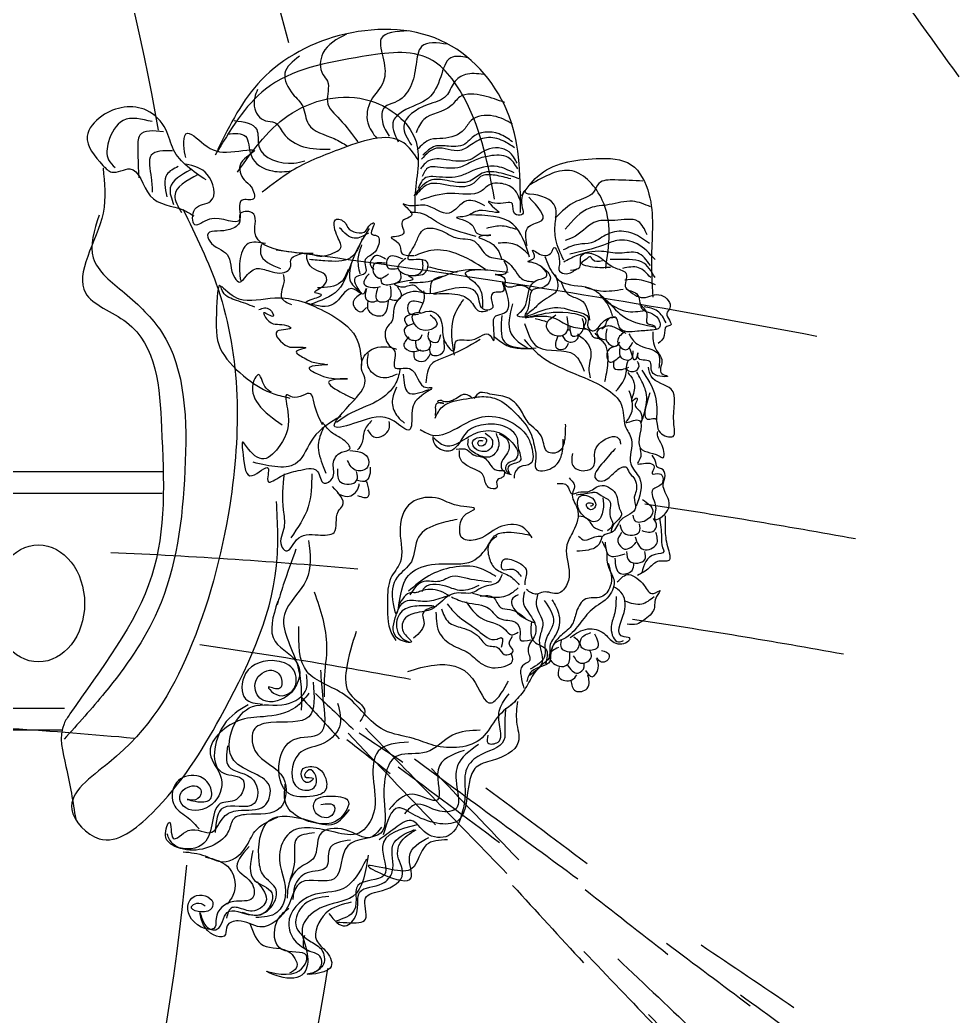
# Model space of a CAD drawing. Extents: x 3172 to 33391, y 13916 to 34175.
# Drawn here: x 28043.2 to 28498.6, y 25457.2 to 25943.3 of the extents above; entities that cross this region are included whole.
import ezdxf

# ---------------------------------------------------------------- set-up
doc = ezdxf.new("R2010")
doc.units = 0
doc.layers.get('0').update_dxf_attribs({"linetype": 'CONTINUOUS'})

# ---------------------------------------------------------------- blocks, each defined once
blk = doc.blocks.new('A$C32E301E7')
at = {"color": 4}
blk.add_open_spline([(850, 2390.08), (792.64, 2434.67), (717.1, 2490.37), (638.37, 2543.72), (620.66, 2555.37)], degree=3, knots=[3316.933159, 3316.933159, 3316.933159, 3316.933159, 3535.309121, 3597.934756, 3597.934756, 3597.934756, 3597.934756], dxfattribs=at)
for points in [[(614.67, 2326.11), (579.45, 2347.23), (543.52, 2367.33), (506.79, 2386.32)], [(492.57, 2257.72), (457.35, 2278.85), (421.42, 2298.95), (384.69, 2317.94)], [(840.35, 2247.06), (811.01, 2269.42), (781.29, 2291.2), (751.07, 2312.22)], [(623.55, 2241.96), (594.21, 2264.32), (564.49, 2286.1), (534.26, 2307.12)], [(819.65, 2172.45), (790.32, 2194.81), (760.59, 2216.59), (730.37, 2237.62)], [(1671.03, 1504.17), (1635.84, 1545.28), (1600.65, 1586.4), (1564.99, 1627.04)]]:
    blk.add_open_spline(points, degree=3, dxfattribs=at)
blk = doc.blocks.new('A$C1E5E7F32')
at = {"rotation": 38.48379099373999}
blk.add_blockref('A$C32E301E7', (-1546.99, -1286.46), dxfattribs=at)
blk = doc.blocks.new('A$C3B33296D')
at = {"rotation": 3.513440426543889}
blk.add_blockref('A$C32E301E7', (153.72, -175.14), dxfattribs=at)
blk = doc.blocks.new('A$C726F438A')
at = {"yscale": 1.2}
blk.add_blockref('A$C3B33296D', (0, 0), dxfattribs=at)
blk = doc.blocks.new('A$C5C8C3E81')
at = {"color": 4}
for points in [[(1710.44, 311.39), (1694.31, 334.76), (1678.19, 358.15), (1662.08, 381.54)], [(1757.5, 275.83), (1742.54, 300.46), (1727.55, 325.06), (1712.53, 349.64)], [(1748.37, 252.21), (1732.36, 274.74), (1716.35, 297.26), (1700.34, 319.79)], [(1786.39, 187.86), (1769.39, 210.31), (1752.38, 232.75), (1735.38, 255.2)], [(1888.14, 49.12), (1857.72, 92.99), (1827.32, 136.87), (1796.94, 180.79)], [(1876.7, 102.47), (1857.27, 129.77), (1837.85, 157.07), (1818.42, 184.38)], [(1873.47, 39.51), (1854.04, 66.82), (1834.62, 94.12), (1815.2, 121.43)], [(1901.39, 7.25), (1894.43, 18.8), (1887.47, 30.34), (1880.5, 41.89)], [(1889.62, 0), (1880.65, 11.83), (1871.68, 23.65), (1862.72, 35.48)]]:
    blk.add_open_spline(points, degree=3, dxfattribs=at)
blk = doc.blocks.new('A$C5F8D38F5')
blk.add_blockref('A$C5C8C3E81', (0, 0))
blk = doc.blocks.new('A$C7D4C0E95')
at = {"xscale": 0.7, "zscale": 0.7, "rotation": 347.9128368041152}
blk.add_blockref('A$C5F8D38F5', (-455.99, 276.98), dxfattribs=at)
blk = doc.blocks.new('A$C351D478B')
at = {"rotation": 86.79571953716956}
blk.add_blockref('A$C7D4C0E95', (2622.77, -134.5), dxfattribs=at)

msp = doc.modelspace()

# ---------------------------------------------------------------- linework, layer by layer
at = {"color": 7}
for p, q in [((28113.13257, 25722.78332), (27827.65357, 25722.78332)), ((28112.54887, 25712.28332), (27824.74953, 25712.28332)), ((28064.96395, 25607.28332), (27804.42097, 25607.28332)), ((28063.76319, 25596.78332), (27818.94131, 25596.78332))]:
    msp.add_line(p, q, dxfattribs=at)
at = {"color": 7, "extrusion": (0, 0, -1)}
for centre, major_axis, ratio, start_param, end_param in [((27624.24292, 25659.78332), (0, 816.66667), 0.714285714, 0.527635482, 1.230726579), ((27596.24292, 25659.78332), (0, 846.432), 0.631403545, 0.597044395, 1.295946199), ((27596.24292, 25659.78332), (0, 846.432), 0.631403545, 1.723705424, 2.544548258), ((27624.24292, 25659.78332), (0, 816.66667), 0.714285714, 1.792174673, 2.600493128)]:
    msp.add_ellipse(centre, major_axis=major_axis, ratio=ratio, start_param=start_param, end_param=end_param, dxfattribs=at)
at = {"color": 7}
msp.add_ellipse((28052.23115, 25658.55176), major_axis=(0, 28.52456), ratio=0.788234916, dxfattribs=at)
for points in [[(28287.41815, 25849.30876), (28281.94103, 25896.37613), (28251.26918, 25931.95031), (28201.97513, 25936.32867), (28160.89675, 25913.88957), (28139.536, 25879.95728)], [(28202.52284, 25936.32867), (28191.02089, 25927.02465), (28191.02089, 25916.62604), (28193.21174, 25913.34227), (28193.21174, 25903.49097), (28199.23657, 25894.73425), (28207.99995, 25883.78835)], [(28232.64698, 25937.97055), (28219.5019, 25934.13949), (28220.59732, 25923.74088), (28220.59732, 25913.34227), (28214.5725, 25904.03826), (28212.92936, 25893.09236), (28217.31105, 25885.43023)], [(28251.81689, 25931.40301), (28239.21952, 25930.30842), (28236.48096, 25921.5517), (28233.74241, 25910.6058), (28226.07444, 25902.94367), (28221.14504, 25900.75449), (28220.04961, 25893.63966), (28223.33589, 25886.52482)], [(28274.82078, 25855.8763), (28260.58027, 25904.03826), (28243.0535, 25924.28818), (28210.1908, 25925.38277), (28163.0876, 25909.51121), (28138.44057, 25877.2208)], [(28179.58501, 25925.53631), (28172.48918, 25917.26415), (28176.43131, 25907.02242), (28181.16186, 25901.11373), (28183.92135, 25892.44765), (28196.53615, 25885.35722), (28202.84355, 25881.81201)], [(28261.6757, 25924.83547), (28253.46002, 25924.83547), (28248.53062, 25915.53145), (28242.50579, 25905.13285), (28229.90842, 25898.56531), (28225.52673, 25894.18695), (28227.71758, 25883.78835)], [(28269.34366, 25916.62604), (28260.58027, 25916.62604), (28255.10316, 25912.79498), (28251.26918, 25906.22744), (28241.95808, 25901.84908), (28230.45614, 25891.45048), (28234.29011, 25882.14646)], [(28149.39481, 25869.01138), (28176.23268, 25898.01802), (28216.76334, 25902.94367), (28236.48096, 25883.78835), (28235.93325, 25856.97089), (28235.93325, 25849.30876)], [(28159.08595, 25909.38589), (28157.50911, 25901.11373), (28163.02808, 25894.0233), (28167.36442, 25893.23547), (28171.70076, 25888.11461), (28181.55607, 25881.41809), (28194.56509, 25880.23636)], [(28279.75018, 25902.94367), (28269.34366, 25906.22744), (28257.84172, 25905.68015), (28253.46002, 25901.30179), (28240.31495, 25894.73425), (28236.48096, 25888.16671)], [(28134.05888, 25865.18031), (28118.17525, 25879.95728), (28114.34126, 25889.80859), (28105.03016, 25899.11261), (28083.1217, 25896.37613), (28076.00145, 25886.52482), (28083.66941, 25872.29515), (28088.0511, 25869.01138), (28096.81449, 25870.65326), (28106.6733, 25857.51818), (28123.10465, 25850.40335), (28128.03405, 25847.66687)], [(28283.58417, 25892.54507), (28274.27307, 25896.37613), (28263.31884, 25894.18695), (28260.03257, 25889.80859), (28249.62604, 25885.43023), (28243.60121, 25884.88294), (28237.02868, 25879.95728)], [(28107.76872, 25893.63966), (28093.52822, 25894.18695), (28086.40797, 25883.78835), (28086.40797, 25875.03162), (28089.69424, 25871.20056)], [(28147.75167, 25894.18695), (28158.70591, 25889.80859), (28159.80133, 25881.59916), (28176.78039, 25873.38974), (28182.25751, 25874.48433)], [(28113.24584, 25888.714), (28101.74389, 25887.07212), (28100.64847, 25879.95728), (28101.19618, 25866.2749)], [(28124.20007, 25876.12621), (28123.10465, 25882.14646), (28124.20007, 25887.61941), (28132.96346, 25882.69375), (28146.10854, 25878.86269), (28157.61048, 25879.40998), (28151.03794, 25873.38974), (28152.68108, 25865.18031), (28155.96735, 25861.89654), (28157.06277, 25855.8763), (28151.58566, 25855.329), (28150.49023, 25846.02499), (28135.70202, 25846.02499), (28128.58177, 25843.28851), (28128.58177, 25850.95064), (28136.24973, 25854.78171), (28134.60659, 25867.91679), (28124.20007, 25872.84244)], [(28144.46541, 25887.61941), (28153.22879, 25886.52482), (28155.96735, 25877.2208), (28166.37387, 25869.55867), (28175.68497, 25869.55867)], [(28237.57638, 25875.03162), (28230.45614, 25883.24105), (28198.68886, 25879.95728), (28175.68497, 25869.55867), (28161.44447, 25859.16007)], [(28283.58417, 25883.78835), (28277.01163, 25887.61941), (28263.86654, 25885.97753), (28261.12799, 25883.24105), (28252.3646, 25881.59916), (28245.79206, 25881.59916), (28239.76723, 25877.2208)], [(28284.54625, 25880.89511), (28278.94646, 25884.25242), (28270.88276, 25885.81917), (28263.49104, 25882.46185), (28257.89125, 25879.55218), (28246.46768, 25880.67128), (28239.07596, 25875.29958)], [(28117.62753, 25879.40998), (28107.22101, 25877.2208), (28107.22101, 25866.2749), (28107.76872, 25859.16007)], [(28285.77501, 25873.38974), (28281.94103, 25878.86269), (28270.9868, 25879.95728), (28262.77112, 25875.03162), (28251.26918, 25875.03162), (28242.50579, 25874.48433), (28238.67181, 25870.65326)], [(28286.11419, 25870.59933), (28281.41037, 25876.19486), (28272.22671, 25876.86632), (28265.28297, 25874.85193), (28258.11524, 25871.49461), (28246.91566, 25871.49461), (28242.65982, 25871.2708), (28239.52394, 25866.79437)], [(28284.32226, 25868.58494), (28276.25856, 25871.71844), (28262.59507, 25869.03258), (28256.99528, 25866.79437), (28244.67574, 25866.79437), (28241.31587, 25866.34673), (28237.50802, 25860.97502)], [(28287.98573, 25857.37485), (28295.76004, 25866.93595), (28324.46517, 25875.60069), (28341.50884, 25872.61285), (28350.18019, 25858.2712), (28351.37623, 25828.39277), (28351.97426, 25808.07543)], [(28083.71071, 25870.89148), (28083.71071, 25849.02041), (28075.14596, 25810.03286), (28095.13039, 25795.76912), (28112.25991, 25744.41965), (28107.50171, 25672.15003), (28067.53283, 25604.635), (28064.67792, 25599.88042), (28065.62955, 25578.96027), (28070.38775, 25553.28553)], [(28120.36609, 25871.74785), (28114.88898, 25867.91679), (28114.88898, 25856.97089)], [(28126.39092, 25870.10597), (28116.53211, 25861.34925), (28118.17525, 25853.13982)], [(28130.2249, 25867.91679), (28118.72295, 25857.51818), (28122.00922, 25849.30876)], [(28286.87043, 25865.72761), (28278.10705, 25868.46408), (28268.79595, 25868.46408), (28262.77112, 25864.63302), (28252.91231, 25864.63302), (28244.14893, 25865.18031), (28235.38554, 25857.51818)], [(28282.75432, 25865.67526), (28275.1386, 25867.46583), (28267.97087, 25866.79437), (28264.611, 25863.66087), (28254.75537, 25862.09412), (28242.43583, 25862.98941), (28236.38806, 25857.84152)], [(28329.04423, 25821.94401), (28327.4011, 25855.329), (28312.61289, 25869.55867), (28292.34755, 25862.99113)], [(28287.96586, 25853.13982), (28284.13188, 25860.80195), (28277.55934, 25863.53843), (28272.62993, 25862.99113), (28268.24824, 25859.70736), (28253.46002, 25858.61277), (28238.67181, 25855.329)], [(28347.11872, 25864.63302), (28333.42593, 25865.18031), (28325.75796, 25863.53843), (28323.01941, 25859.16007), (28314.80373, 25854.78171), (28304.39721, 25846.57228)], [(28308.61755, 25826.00249), (28304.73039, 25836.16116), (28304.43138, 25843.92955), (28304.43138, 25851.99673), (28291.87288, 25858.2712), (28290.07881, 25858.86877), (28289.7798, 25859.76512), (28287.98573, 25855.58214), (28287.98573, 25848.11253), (28284.6966, 25848.7101), (28283.50055, 25853.49065), (28274.82921, 25853.78944), (28271.83909, 25854.68579), (28274.82921, 25851.39916), (28276.92229, 25849.60645), (28267.35391, 25850.20402), (28260.77565, 25847.51496), (28256.29048, 25846.91739), (28263.76577, 25843.33198), (28266.75589, 25838.85022), (28273.03514, 25838.25265), (28267.0549, 25837.35629), (28270.94206, 25835.56359), (28278.41735, 25826.30127)], [(28270.04502, 25852.5943), (28261.07466, 25854.98457), (28252.70234, 25849.00889), (28240.74186, 25852.89308), (28232.07052, 25852.89308), (28230.27645, 25853.49065), (28234.46261, 25848.41132), (28229.67842, 25844.8259), (28230.27645, 25838.85022), (28224.29621, 25837.05751), (28227.88435, 25834.36845), (28229.37941, 25829.5879), (28235.35965, 25828.39277)], [(28290.67684, 25833.17331), (28291.57387, 25842.43563), (28297.85312, 25845.42347), (28291.57387, 25856.77728)], [(28350.9527, 25852.04523), (28342.18932, 25854.78171), (28330.68737, 25853.13982), (28321.37627, 25851.49794), (28309.32661, 25841.09933)], [(28081.80743, 25848.0695), (28078.95252, 25827.14935), (28094.17875, 25810.03286), (28112.25991, 25791.01454), (28123.67959, 25723.4995), (28110.35663, 25655.03355), (28084.66235, 25615.09508), (28064.67792, 25592.27309)], [(28122.72795, 25850.92225), (28139.85747, 25811.93469), (28145.56731, 25706.38301), (28125.58287, 25635.06431), (28086.56563, 25580.8621), (28068.48447, 25558.04012), (28081.80743, 25543.77638), (28107.50171, 25556.13828), (28140.80911, 25602.73317), (28168.40666, 25676.90462), (28168.40666, 25708.28484)], [(28186.3066, 25829.23339), (28172.04431, 25830.45494), (28157.78202, 25839.82017), (28156.55954, 25849.1854), (28150.44713, 25848.37104), (28150.44713, 25845.11357), (28145.55721, 25841.04172), (28139.44479, 25840.22736), (28134.96236, 25839.0058), (28135.77735, 25835.34115), (28144.33473, 25828.82621), (28148.00217, 25817.42506), (28150.44713, 25815.38914), (28152.89209, 25817.42506), (28158.59701, 25821.90408), (28165.11691, 25820.68253), (28174.08178, 25821.08971), (28175.30426, 25823.12563), (28175.30426, 25825.97592), (28180.60168, 25829.23339)], [(28265.85885, 25837.65508), (28246.42308, 25844.8259), (28238.64878, 25849.00889), (28233.56558, 25849.30767)], [(28291.87288, 25827.49641), (28283.79956, 25843.63077), (28262.56972, 25848.11253)], [(28212.03673, 25812.25841), (28210.84068, 25809.56935), (28206.05649, 25811.95963), (28197.68416, 25805.68515), (28185.12566, 25804.49002), (28182.73357, 25805.38637), (28186.32171, 25807.17908), (28190.20886, 25809.27057), (28187.21875, 25810.16692), (28192.00294, 25814.3499), (28192.60096, 25818.2341), (28184.82665, 25823.31343), (28183.6306, 25829.28912), (28188.41479, 25828.09398), (28192.60096, 25828.39277), (28199.77724, 25832.27696), (28197.68416, 25838.55143), (28197.68416, 25846.02104), (28202.16934, 25843.92955), (28203.06637, 25842.13684), (28212.03673, 25840.34414), (28214.12981, 25843.33198), (28215.92388, 25844.22834), (28214.72783, 25838.85022), (28217.41894, 25837.95386), (28217.71795, 25832.27696), (28214.72783, 25828.69155), (28211.73772, 25826.30127), (28211.73772, 25819.72802), (28207.25254, 25817.93531), (28209.64463, 25809.56935)], [(28349.30957, 25838.36286), (28344.92787, 25844.9304), (28333.42593, 25845.47769), (28324.66254, 25844.9304), (28314.25602, 25837.81556), (28309.32661, 25835.62638)], [(28213.53179, 25841.53928), (28205.75748, 25826.89884), (28198.28218, 25811.36206), (28184.82665, 25804.49002)], [(28213.23278, 25839.149), (28206.3555, 25836.75873), (28199.17922, 25841.83806)], [(28225.79127, 25814.3499), (28230.87447, 25815.84382), (28235.06064, 25817.03896), (28232.96756, 25818.2341), (28238.64878, 25818.83167), (28241.6389, 25820.92315), (28242.23692, 25824.50857), (28236.5557, 25826.30127), (28232.66854, 25826.60006), (28233.86459, 25830.18547), (28235.35965, 25832.57574), (28237.75174, 25837.65508), (28239.84483, 25840.64292), (28250.31024, 25839.74657), (28255.69245, 25837.05751), (28264.96182, 25835.2648), (28271.54008, 25828.09398), (28279.01537, 25826.30127), (28285.89264, 25819.42923), (28287.98573, 25817.03896), (28294.26498, 25815.54504)], [(28285.59363, 25840.94171), (28277.52032, 25842.73441), (28270.94206, 25841.53928)], [(28350.47661, 25834.12894), (28342.34456, 25839.00446), (28333.30895, 25839.90733), (28328.97186, 25838.28216), (28321.92409, 25834.49009), (28315.77987, 25833.76779), (28308.37068, 25831.05917)], [(28163.07945, 25834.1196), (28154.52207, 25834.1196), (28150.44713, 25825.56874), (28150.85463, 25816.2035)], [(28161.04197, 25833.71242), (28160.63448, 25829.23339), (28170.41433, 25821.90408)], [(28210.24265, 25836.45994), (28204.56143, 25827.19763), (28192.00294, 25825.7037), (28184.52764, 25826.30127)], [(28209.94364, 25833.4721), (28208.14957, 25826.89884), (28209.04661, 25819.42923)], [(28291.57387, 25828.69155), (28284.6966, 25833.77088), (28276.62328, 25834.36845)], [(28311.90668, 25821.22194), (28316.39185, 25822.71586), (28316.98987, 25827.7952), (28317.5879, 25828.69155), (28323.86714, 25828.69155), (28334.03355, 25822.11829), (28339.11675, 25819.42923), (28338.81774, 25812.55719), (28344.19995, 25809.56935), (28346.59205, 25802.69731), (28353.76833, 25798.51433), (28355.26339, 25793.13621), (28351.67525, 25791.94107), (28344.49896, 25791.3435), (28335.82762, 25793.13621), (28333.73454, 25798.21554), (28329.54837, 25796.42284), (28328.65134, 25794.03256), (28325.96023, 25792.53864), (28324.76418, 25790.44715), (28325.66122, 25788.05688), (28323.86714, 25788.05688), (28320.57802, 25791.94107), (28318.48493, 25793.13621), (28319.38197, 25795.52648), (28310.71063, 25800.30703), (28294.26498, 25798.81311), (28289.48079, 25798.21554), (28285.89264, 25799.1119), (28287.98573, 25801.20339), (28290.37782, 25805.68515), (28295.16201, 25816.1426), (28299.9462, 25817.93531), (28293.66695, 25824.80735), (28290.97585, 25825.40492), (28293.06893, 25826.30127), (28294.26498, 25827.49641), (28293.36794, 25830.78304), (28297.55411, 25828.69155), (28302.93632, 25830.48425), (28303.53434, 25831.97818), (28306.52446, 25825.40492), (28306.52446, 25820.62437), (28309.81359, 25819.42923), (28314.89679, 25821.81951)], [(28353.14354, 25826.32237), (28344.38016, 25833.9845), (28334.52135, 25835.62638), (28327.94881, 25833.4372), (28311.51746, 25829.05884)], [(28221.60511, 25826.60006), (28216.52191, 25828.09398), (28214.12981, 25823.911), (28215.92388, 25821.52072)], [(28229.97744, 25826.60006), (28222.80115, 25827.19763), (28222.50214, 25822.71586), (28227.88435, 25822.11829)], [(28270.34403, 25821.52072), (28255.99146, 25829.28912), (28243.73198, 25830.78304), (28235.65866, 25828.09398)], [(28350.83803, 25823.47503), (28344.51311, 25829.61457), (28336.01964, 25829.434), (28326.98403, 25830.33687), (28314.69561, 25828.16998), (28308.55139, 25825.10021)], [(28204.86044, 25824.50857), (28204.56143, 25815.54504), (28209.94364, 25810.16692)], [(28221.60511, 25824.50857), (28215.92388, 25823.911), (28215.62487, 25820.32559), (28218.31598, 25817.33774), (28223.10016, 25819.42923)], [(28231.4725, 25826.89884), (28227.58534, 25822.41708), (28234.76163, 25818.53288), (28239.2468, 25820.62437), (28239.54581, 25826.60006)], [(28279.31439, 25825.7037), (28280.80944, 25822.41708), (28279.91241, 25819.42923), (28275.12822, 25819.13045), (28279.31439, 25817.63653), (28279.6134, 25813.75233)], [(28299.34818, 25827.7952), (28303.83335, 25818.83167), (28306.82348, 25815.84382), (28320.87703, 25812.55719), (28338.21971, 25798.21554), (28353.46932, 25793.43499)], [(28327.45529, 25825.7037), (28322.6711, 25826.30127), (28321.47505, 25827.7952), (28319.68098, 25826.60006), (28317.28889, 25824.80735), (28323.86714, 25822.71586), (28331.34244, 25822.71586)], [(28353.14354, 25817.56565), (28346.57101, 25825.22778), (28340.54618, 25826.32237), (28331.23508, 25826.32237)], [(28171.63681, 25819.05379), (28172.04431, 25816.2035), (28170.82183, 25807.65264), (28175.71175, 25804.39517)], [(28203.36538, 25821.52072), (28199.77724, 25815.24625), (28188.41479, 25812.55719)], [(28213.53179, 25819.42923), (28211.13969, 25814.3499), (28214.12981, 25812.85598), (28219.21301, 25813.15476)], [(28228.78139, 25820.0268), (28228.78139, 25816.44139), (28225.19325, 25814.3499), (28219.81103, 25814.94747), (28219.51202, 25816.74018)], [(28281.40747, 25820.0268), (28270.04502, 25821.22194), (28254.79542, 25820.0268), (28243.73198, 25815.84382), (28233.26657, 25814.94747)], [(28256.58949, 25820.0268), (28247.32012, 25821.52072), (28242.53593, 25822.71586)], [(28265.26083, 25821.22194), (28260.47664, 25819.72802), (28264.96182, 25815.24625), (28268.54996, 25809.27057), (28268.84897, 25802.99609)], [(28297.85312, 25822.71586), (28302.03928, 25817.33774), (28299.34818, 25813.15476), (28293.66695, 25811.66084), (28290.37782, 25800.60582), (28289.7798, 25799.70947), (28299.9462, 25802.09974), (28313.70075, 25801.20339), (28320.57802, 25797.61798), (28320.279, 25793.43499), (28322.37209, 25791.64229), (28326.85727, 25794.92892), (28330.1464, 25797.61798), (28333.43553, 25798.21554)], [(28304.43138, 25819.13045), (28305.32841, 25811.66084), (28298.15213, 25805.98394), (28293.06893, 25801.50217), (28290.37782, 25799.41068)], [(28351.01875, 25817.51607), (28345.05525, 25822.39158), (28337.28462, 25822.03044)], [(28157.78202, 25803.17362), (28148.81716, 25806.43109), (28142.29725, 25810.50293), (28141.07477, 25813.35322), (28139.0373, 25800.32333), (28141.88976, 25781.18568), (28154.11458, 25768.1558), (28167.15439, 25760.82649), (28174.89677, 25758.79057)], [(28293.06893, 25811.06327), (28286.78968, 25813.75233), (28279.91241, 25813.75233), (28278.71636, 25815.24625), (28279.31439, 25811.36206), (28274.23119, 25810.16692), (28273.63316, 25805.08758), (28273.93217, 25802.99609), (28270.04502, 25801.80096), (28266.45688, 25809.27057), (28253.59937, 25811.95963), (28238.34977, 25811.36206), (28235.65866, 25813.75233), (28230.27645, 25812.85598), (28226.09028, 25814.05112)], [(28250.31024, 25818.2341), (28244.33, 25815.84382), (28243.43297, 25810.16692)], [(28307.12249, 25815.84382), (28311.30865, 25808.97178), (28316.98987, 25806.58151), (28321.17604, 25796.72162)], [(28353.368, 25814.08515), (28344.15169, 25816.6132), (28338.3689, 25816.25205)], [(28141.48227, 25813.35322), (28150.03964, 25807.24546), (28167.56188, 25807.65264), (28193.23399, 25800.32333), (28207.08879, 25788.51499), (28209.94125, 25774.67074)], [(28241.6389, 25809.56935), (28235.06064, 25810.76449), (28225.79127, 25802.99609), (28224.59522, 25796.12405), (28222.20313, 25793.13621), (28223.39918, 25784.47146), (28226.09028, 25781.48362), (28226.09028, 25773.71523), (28233.26657, 25773.11766), (28241.93791, 25763.85534), (28244.03099, 25763.85534), (28239.2468, 25759.97115), (28234.46261, 25751.3064), (28233.26657, 25743.23922), (28225.79127, 25747.4222), (28207.55155, 25746.82463), (28196.78713, 25744.73314), (28206.05649, 25757.58087), (28211.43871, 25768.63589), (28209.94364, 25772.81887), (28212.63475, 25780.88605), (28223.69819, 25783.57511), (28226.98732, 25782.67876)], [(28209.64463, 25809.56935), (28205.75748, 25805.08758), (28209.34562, 25800.9046), (28212.33574, 25802.99609)], [(28212.33574, 25812.25841), (28212.03673, 25807.17908), (28215.32586, 25805.68515), (28218.01696, 25806.58151)], [(28217.71795, 25812.55719), (28217.71795, 25806.28272), (28223.10016, 25806.58151), (28223.9972, 25813.45355)], [(28227.28633, 25813.15476), (28229.0804, 25808.37421), (28227.58534, 25806.58151), (28223.9972, 25806.88029)], [(28240.14384, 25811.06327), (28239.84483, 25805.08758), (28238.05076, 25800.30703), (28242.83494, 25801.20339), (28249.11419, 25795.2277), (28250.60925, 25786.26417), (28255.09443, 25781.78241), (28255.69245, 25785.96539), (28263.76577, 25787.16052), (28272.73613, 25789.25201), (28274.23119, 25786.86174), (28274.5302, 25791.94107), (28275.42723, 25798.81311), (28279.6134, 25800.30703), (28279.6134, 25813.45355)], [(28244.92803, 25809.56935), (28256.8885, 25809.27057), (28262.86874, 25806.28272), (28267.35391, 25801.20339), (28271.54008, 25801.50217)], [(28319.08296, 25812.85598), (28326.55826, 25811.06327), (28337.62169, 25811.95963)], [(28326.25924, 25808.97178), (28330.1464, 25804.19123), (28332.23948, 25798.81311)], [(28339.11675, 25812.25841), (28347.48908, 25807.77664), (28356.16042, 25808.97178), (28360.34659, 25802.69731), (28358.85153, 25800.00825), (28360.6456, 25794.33135), (28358.85153, 25793.73378), (28357.65548, 25789.25201), (28354.66536, 25785.36782)], [(28212.93376, 25805.98394), (28213.23278, 25801.50217), (28220.11005, 25799.1119), (28223.10016, 25805.98394)], [(28239.84483, 25805.08758), (28232.96756, 25805.08758), (28232.96756, 25800.30703), (28237.75174, 25799.70947)], [(28259.57961, 25806.88029), (28254.79542, 25798.21554), (28255.09443, 25779.69091)], [(28283.50055, 25804.7888), (28282.90253, 25790.14837), (28291.27486, 25782.97754)], [(28329.24936, 25805.98394), (28338.81774, 25801.20339), (28348.38612, 25801.50217)], [(28353.76833, 25792.23986), (28352.57228, 25794.03256), (28349.58216, 25794.92892), (28349.28315, 25799.70947), (28345.69501, 25804.19123)], [(28159.81949, 25801.95207), (28165.11691, 25801.95207), (28166.74689, 25798.69459), (28162.26445, 25800.32333), (28164.70942, 25796.25149), (28173.26679, 25794.21557), (28175.30426, 25792.99402), (28168.78436, 25791.36528), (28173.67429, 25784.03597), (28178.56421, 25783.62879), (28182.63915, 25783.22161), (28178.15672, 25781.59287), (28181.82417, 25778.3354), (28187.93657, 25775.89229), (28193.23399, 25775.07793), (28184.26913, 25773.44919), (28188.34407, 25770.5989), (28199.7539, 25768.1558), (28203.01385, 25768.1558), (28194.04898, 25766.93425), (28200.56889, 25761.23367), (28202.19886, 25760.4193), (28206.2738, 25758.38338)], [(28234.76163, 25799.70947), (28230.87447, 25797.61798), (28232.36953, 25794.03256)], [(28243.43297, 25799.41068), (28246.7221, 25794.92892), (28238.64878, 25792.23986), (28235.35965, 25800.00825), (28238.64878, 25800.60582)], [(28278.41735, 25799.1119), (28279.6134, 25786.26417), (28293.66695, 25782.97754)], [(28289.7798, 25797.91676), (28303.53434, 25797.91676), (28311.30865, 25794.03256), (28319.68098, 25792.53864)], [(28304.74532, 25799.18416), (28299.9762, 25794.20205), (28304.09499, 25789.43656), (28309.51444, 25790.30301), (28310.16478, 25798.53432)], [(28358.55252, 25795.52648), (28354.36635, 25801.20339), (28347.78809, 25803.29488)], [(28235.06064, 25794.92892), (28230.87447, 25792.53864), (28232.96756, 25787.75809), (28238.64878, 25788.05688), (28239.54581, 25789.84958)], [(28289.48079, 25795.2277), (28296.05905, 25783.57511), (28313.70075, 25779.9897), (28318.48493, 25771.92252)], [(28311.46545, 25793.76882), (28312.9829, 25789.00333), (28317.53524, 25791.16946), (28317.75202, 25797.66787)], [(28327.15628, 25792.53864), (28329.84738, 25794.03256), (28334.93058, 25792.53864), (28338.81774, 25790.44715)], [(28242.53593, 25791.04472), (28242.83494, 25787.16052), (28246.7221, 25785.96539), (28248.51617, 25789.84958)], [(28307.78022, 25789.21994), (28310.81512, 25786.18736), (28315.58423, 25788.13688), (28315.58423, 25790.0864)], [(28329.67483, 25792.46914), (28329.67483, 25786.40397), (28333.79361, 25784.02122), (28335.9614, 25785.97074)], [(28338.34596, 25791.16946), (28334.87751, 25786.40397), (28338.77952, 25782.28831), (28342.24797, 25785.97074)], [(28340.3128, 25790.14837), (28344.49896, 25785.06903), (28354.66536, 25780.28848), (28354.96438, 25773.41644)], [(28232.96756, 25788.65444), (28230.57546, 25784.17268), (28234.46261, 25781.48362), (28238.94779, 25782.37997)], [(28236.25669, 25786.86174), (28237.15372, 25782.67876), (28243.13396, 25782.97754), (28243.43297, 25786.86174)], [(28267.80538, 25787.29344), (28249.87565, 25778.3354), (28244.17074, 25775.48511), (28241.31828, 25766.11988)], [(28242.83494, 25783.27633), (28244.03099, 25779.9897), (28249.41321, 25780.88605), (28250.01123, 25786.86174)], [(28274.82921, 25788.65444), (28280.80944, 25784.47146), (28295.16201, 25783.27633)], [(28289.2639, 25787.30402), (28297.0382, 25779.53563), (28311.98879, 25771.46845), (28329.03247, 25763.40127), (28336.80677, 25755.33409), (28338.60084, 25745.17543), (28341.59096, 25738.60217), (28341.29195, 25726.6508), (28345.47812, 25719.77876), (28343.98305, 25706.03468)], [(28305.61243, 25789.00333), (28305.17888, 25783.15477), (28309.29766, 25782.93815), (28310.81512, 25785.53751)], [(28328.65134, 25766.84319), (28330.1464, 25775.80672), (28327.7543, 25786.26417), (28325.36221, 25788.05688)], [(28227.28633, 25770.4286), (28220.40906, 25768.63589), (28213.53179, 25773.11766), (28213.23278, 25780.58727)], [(28235.35965, 25781.18484), (28235.95767, 25777.89821), (28240.14384, 25776.70307), (28243.73198, 25780.88605)], [(28334.01039, 25784.02122), (28330.10838, 25781.85509), (28330.75872, 25776.43975), (28335.9614, 25779.03911)], [(28335.9614, 25783.37138), (28336.61174, 25778.38927), (28341.38086, 25777.73943), (28342.46475, 25781.85509)], [(28333.14328, 25777.08959), (28333.14328, 25773.40716), (28337.04529, 25772.75732), (28340.29697, 25773.84039)], [(28340.08019, 25777.30621), (28339.42985, 25772.75732), (28343.76542, 25772.10748), (28345.28287, 25775.14007), (28344.41575, 25776.65637)], [(28165.9319, 25761.64085), (28162.67195, 25764.49114), (28159.412, 25770.19172), (28157.37453, 25767.34143), (28159.412, 25755.94028), (28171.22932, 25745.76068)], [(28228.78139, 25773.41644), (28226.6883, 25766.24562), (28217.41894, 25757.28209), (28203.36538, 25750.70883), (28197.68416, 25746.82463)], [(28230.27645, 25770.4286), (28232.66854, 25761.46507), (28242.83494, 25762.95899)], [(28339.79689, 25771.16967), (28342.78701, 25761.90735), (28341.88997, 25757.1268), (28344.28207, 25758.91951), (28343.98305, 25756.82802), (28343.38503, 25755.63288), (28346.37515, 25751.15112), (28346.37515, 25746.96813), (28348.76725, 25755.33409), (28347.87021, 25764.29763), (28344.28207, 25771.46845)], [(28350.56132, 25761.30978), (28350.56132, 25748.46205), (28353.25242, 25748.76084), (28354.14946, 25746.07178), (28355.64452, 25741.8888), (28361.92376, 25740.09609), (28362.22278, 25746.96813), (28361.02673, 25763.10249), (28351.15934, 25769.37696), (28349.96329, 25773.85873)], [(28346.67417, 25772.3648), (28353.25242, 25759.81586), (28353.85045, 25748.16327)], [(28190.78903, 25745.76068), (28186.71409, 25756.34746), (28185.08411, 25760.82649), (28176.11925, 25759.19775), (28173.67429, 25760.4193), (28173.67429, 25753.49718), (28170.00684, 25735.58108), (28162.26445, 25729.06614), (28153.70709, 25735.1739), (28152.07711, 25737.20982), (28152.07711, 25731.10206), (28156.55954, 25720.92246), (28164.30193, 25724.58712), (28164.30193, 25718.07217), (28170.41433, 25720.51527), (28178.97171, 25723.36556), (28188.34407, 25722.95838), (28191.60402, 25717.2578), (28195.67896, 25719.70091), (28196.08645, 25726.62303), (28200.16139, 25732.32361), (28204.23633, 25733.95235), (28200.97638, 25738.43137), (28195.67896, 25741.68884), (28190.78903, 25746.98223)], [(28226.98732, 25764.15413), (28224.89423, 25757.28209), (28226.98732, 25750.41005), (28230.87447, 25746.52585)], [(28264.075, 25758.62606), (28260.64292, 25760.58576), (28255.9034, 25758.46276), (28249.85642, 25757.1563), (28248.05867, 25757.64622), (28246.91464, 25757.1563), (28250.01985, 25756.17645), (28246.58778, 25756.17645), (28245.93405, 25753.40022), (28245.77062, 25750.29738)], [(28309.34563, 25746.05138), (28308.85534, 25737.72269), (28306.40386, 25732.82347), (28300.68374, 25732.49685), (28298.06883, 25739.19246), (28291.20469, 25746.86792), (28287.44576, 25753.23691), (28280.74505, 25759.11599), (28272.57345, 25760.74906), (28267.83393, 25761.40229), (28264.72872, 25758.62606)], [(28340.39491, 25762.50492), (28340.0959, 25748.76084), (28338.89986, 25746.96813), (28344.28207, 25748.16327), (28345.47812, 25735.31554), (28355.04649, 25730.53499), (28356.84056, 25729.63864), (28356.54155, 25735.61433), (28354.44847, 25740.09609), (28354.44847, 25742.48637)], [(28245.77062, 25748.99092), (28249.36612, 25754.54338), (28261.13322, 25758.46276), (28267.50706, 25759.4426), (28275.84209, 25758.29945), (28284.99428, 25751.44053), (28292.83901, 25740.66223), (28294.14646, 25735.763), (28294.96363, 25729.39401), (28294.96363, 25724.33147), (28302.80835, 25724.65809), (28307.54788, 25731.02708), (28308.36504, 25738.70254)], [(28199.7539, 25749.83252), (28186.3066, 25739.24574), (28178.56421, 25727.4374), (28156.96703, 25727.4374)], [(28214.83117, 25747.7966), (28211.16373, 25742.50321), (28209.94125, 25736.39545), (28207.90378, 25733.54516)], [(28212.7937, 25743.31758), (28216.46115, 25739.65292), (28223.38855, 25743.72476), (28223.38855, 25747.38941)], [(28238.57962, 25743.43846), (28244.46317, 25740.66223), (28258.19145, 25745.07154), (28270.28541, 25749.80745), (28283.85025, 25746.5413), (28290.38753, 25740.66223), (28292.83901, 25734.94647), (28292.34871, 25726.78109), (28287.28233, 25725.14801), (28284.34055, 25721.06532), (28284.34055, 25719.75886)], [(28245.11689, 25739.35577), (28251.49074, 25735.43639), (28257.70115, 25737.23277), (28266.85334, 25742.132), (28276.82268, 25741.96869), (28284.17712, 25736.08962), (28286.1383, 25732.00693), (28284.83085, 25728.57747), (28281.88907, 25727.27101), (28280.09132, 25724.82139), (28281.07191, 25722.53509), (28282.21593, 25721.55524), (28281.39877, 25724.16817), (28284.50398, 25726.94439), (28287.44576, 25728.25086), (28286.46517, 25734.45654), (28285.97487, 25739.02915), (28278.78387, 25745.23484), (28270.61227, 25745.88807), (28261.62351, 25742.62192), (28256.72056, 25735.59969), (28253.28849, 25732.98677), (28250.34671, 25732.98677), (28244.95346, 25738.04931), (28244.95346, 25740.17231)], [(28191.19653, 25744.13194), (28188.75156, 25735.98827), (28191.19653, 25725.40148), (28192.41901, 25722.14401)], [(28275.51523, 25741.47877), (28276.82268, 25735.43639), (28273.06375, 25730.21054), (28266.52647, 25731.19039), (28261.95038, 25735.43639), (28262.11381, 25738.86585)], [(28270.28541, 25741.64208), (28273.88091, 25737.39608), (28272.41002, 25733.64001), (28268.65109, 25732.66016), (28264.40186, 25735.43639), (28264.23843, 25737.72269), (28267.34363, 25739.51908), (28270.61227, 25738.86585), (28270.44884, 25736.57954), (28267.50706, 25735.43639), (28266.68991, 25736.57954), (28267.1802, 25737.886), (28269.14138, 25737.886)], [(28276.98612, 25741.31546), (28281.07191, 25738.37592), (28281.56221, 25732.98677), (28279.43759, 25729.55732), (28277.96671, 25725.96455), (28279.60102, 25722.6984), (28282.86966, 25721.55524)], [(28312.82778, 25731.72077), (28313.03728, 25725.85937), (28318.90314, 25723.34735), (28323.09304, 25725.4407), (28323.72152, 25732.13944), (28330.00637, 25739.25685), (28334.61526, 25739.67552), (28335.87222, 25738.21017), (28336.29122, 25736.32615)], [(28204.23633, 25733.13798), (28212.7937, 25729.88051), (28212.7937, 25724.9943), (28207.49628, 25723.36556), (28203.01385, 25728.25177)], [(28256.06683, 25733.80331), (28261.46008, 25733.4767), (28264.56529, 25731.02708), (28269.63168, 25729.72062), (28274.20777, 25724.49478), (28277.96671, 25723.35163), (28279.27416, 25723.35163), (28279.27416, 25720.73871), (28277.96671, 25719.75886), (28276.00552, 25718.61571), (28275.84209, 25715.02294), (28271.91972, 25715.18625), (28269.46825, 25720.73871), (28261.95038, 25725.47463), (28257.86458, 25729.72062), (28257.70115, 25733.15008)], [(28333.77728, 25734.2328), (28327.91142, 25727.53406), (28324.35001, 25719.16063), (28326.02597, 25718.32329), (28332.10132, 25721.25399), (28337.1292, 25725.02203), (28338.80516, 25725.23137), (28340.48112, 25722.51), (28342.78556, 25719.78864), (28343.62354, 25712.4619), (28342.99506, 25710.36854), (28343.62354, 25705.13515), (28336.50071, 25699.27376), (28331.89182, 25693.20302), (28327.91142, 25691.73767), (28325.81647, 25687.55096), (28320.5791, 25684.62027), (28314.92273, 25683.99226)], [(28345.77713, 25734.12041), (28345.77713, 25729.04107), (28344.58108, 25726.94958), (28350.56132, 25726.94958), (28352.6544, 25725.15688), (28351.75736, 25721.87025), (28355.34551, 25721.87025), (28356.54155, 25717.0897), (28352.05638, 25714.10185), (28353.25242, 25706.63224), (28353.25242, 25703.04683), (28352.95341, 25699.76021), (28359.23266, 25703.94319), (28359.83068, 25708.72373), (28357.13958, 25716.49213), (28358.03661, 25720.97389), (28356.24254, 25724.26052), (28354.44847, 25724.85809), (28353.55144, 25727.24837), (28351.75736, 25730.83378)], [(28172.04431, 25721.73683), (28171.63681, 25704.22792), (28172.04431, 25695.67705), (28170.82183, 25686.71901), (28172.8593, 25684.2759), (28178.15672, 25689.5693), (28188.75156, 25692.0124), (28196.49395, 25693.23395), (28198.53141, 25703.41355), (28200.56889, 25706.26384), (28195.67896, 25715.62907)], [(28185.62476, 25721.87517), (28183.81968, 25705.64182), (28175.39598, 25690.61094)], [(28198.12392, 25724.17993), (28199.7539, 25717.66499), (28207.49628, 25718.47936), (28207.49628, 25722.95838)], [(28214.01619, 25724.9943), (28214.01619, 25722.14401), (28212.38621, 25718.47936), (28207.90378, 25718.47936)], [(28198.12392, 25712.3716), (28203.01385, 25710.74286), (28208.31127, 25714.8147), (28208.71877, 25716.85062)], [(28207.90378, 25711.15004), (28213.2012, 25710.74286), (28213.2012, 25715.62907), (28212.38621, 25718.07217)], [(28311.15182, 25719.78864), (28313.87526, 25715.39259), (28312.82778, 25712.25256), (28315.13223, 25704.92582), (28313.24677, 25693.83103), (28310.10435, 25687.13229), (28311.15182, 25674.78149), (28310.31385, 25668.08275), (28305.70496, 25663.47737), (28298.58213, 25664.10538), (28295.23021, 25663.0587), (28290.41183, 25665.36139)], [(28305.28596, 25717.06728), (28310.31385, 25716.0206), (28312.61829, 25712.04323), (28315.76072, 25712.88057), (28320.3696, 25713.0899), (28326.23546, 25716.0206), (28333.77728, 25712.25256), (28336.08172, 25704.08847), (28336.71021, 25702.62313), (28332.52031, 25696.34306), (28331.68233, 25693.20302)], [(28314.71324, 25711.62455), (28322.04556, 25712.67123), (28323.93102, 25712.88057), (28326.86394, 25711.20588), (28330.84435, 25708.69386), (28331.26334, 25700.94844), (28332.52031, 25697.38973), (28330.00637, 25694.04037)], [(28327.70192, 25710.1592), (28327.70192, 25703.87914), (28324.769, 25698.64575), (28318.48415, 25700.94844), (28315.34172, 25707.01917), (28316.1797, 25710.57788), (28323.30253, 25709.11253), (28323.93102, 25705.76316), (28321.83607, 25704.29781), (28320.16011, 25705.34449), (28319.74112, 25707.01917), (28320.99809, 25707.64718), (28322.88354, 25707.01917), (28322.25506, 25706.18183), (28321.62657, 25705.97249)], [(28293.20307, 25690.56694), (28288.05652, 25696.05242), (28277.07721, 25695.70958), (28265.4117, 25689.53841), (28258.54963, 25690.90978), (28257.86343, 25695.02389), (28260.95136, 25702.22358), (28265.0686, 25704.62348), (28256.83412, 25706.33769), (28247.57033, 25709.76611), (28234.1893, 25707.70906), (28228.69965, 25693.30968), (28228.69965, 25678.56746), (28224.2393, 25671.02493), (28222.52379, 25659.71113), (28224.58241, 25643.94038), (28226.64103, 25640.51196)], [(28346.97318, 25709.32131), (28352.05638, 25703.6444), (28349.36527, 25699.46142), (28343.38503, 25698.86385), (28342.488, 25701.55291)], [(28256.49102, 25699.48084), (28247.57033, 25697.42379), (28237.62033, 25690.90978), (28234.1893, 25678.9103), (28227.32723, 25671.36777), (28225.26861, 25658.33976), (28226.64103, 25653.53997), (28229.04275, 25663.13956), (28234.87551, 25674.11051), (28247.57033, 25677.88178), (28264.03929, 25679.25314), (28271.58756, 25686.79568), (28275.3617, 25691.93831), (28281.53756, 25693.30968), (28292.17376, 25691.93831)], [(28315.97021, 25701.36711), (28319.74112, 25700.1111), (28323.09304, 25695.92439), (28327.70192, 25694.04037)], [(28335.90974, 25697.07115), (28338.00282, 25692.88817), (28345.47812, 25693.48573), (28345.47812, 25697.36993)], [(28358.03661, 25701.25413), (28358.03661, 25694.68087), (28359.23266, 25686.31491), (28359.83068, 25679.44287), (28355.04649, 25679.14408), (28350.26231, 25675.85746), (28344.58108, 25672.27204)], [(28355.34551, 25700.35777), (28356.24254, 25691.09546), (28356.84056, 25685.71734), (28357.43859, 25683.92463), (28353.25242, 25682.43071), (28346.67417, 25673.46718)], [(28346.67417, 25694.0833), (28352.6544, 25694.0833), (28353.85045, 25696.17479), (28352.35539, 25700.05899)], [(28336.80677, 25693.18695), (28335.0127, 25688.70518), (28338.30183, 25685.11977), (28343.98305, 25688.4064)], [(28343.38503, 25691.09546), (28347.5712, 25684.82099), (28353.85045, 25687.51005), (28353.55144, 25693.18695)], [(28184.06658, 25689.20322), (28183.03748, 25670.17931), (28172.23191, 25653.21204), (28178.40652, 25629.04653), (28180.46473, 25606.42351)], [(28275.95668, 25691.319), (28272.18577, 25687.7603), (28272.18577, 25680.85222), (28275.32819, 25675.4095), (28281.61304, 25672.26947), (28286.85041, 25667.66408)], [(28327.1703, 25688.85273), (28329.57202, 25683.02441), (28329.57202, 25680.62452), (28331.63064, 25673.42482), (28333.00306, 25670.33925), (28330.60133, 25662.11103), (28322.36686, 25655.59703), (28316.191, 25648.39734), (28308.29962, 25641.19765), (28303.83928, 25638.79775), (28301.78065, 25632.62659), (28296.291, 25627.14111), (28293.20307, 25623.027), (28288.74273, 25615.48447), (28282.90997, 25608.97047)], [(28315.76072, 25691.319), (28318.90314, 25689.43498), (28323.72152, 25691.10967), (28327.07344, 25691.319)], [(28328.73346, 25688.4064), (28330.52753, 25682.13193), (28338.60084, 25682.7295)], [(28177.89197, 25685.08994), (28171.71736, 25667.60851), (28168.63005, 25657.83948)], [(28339.19887, 25683.92463), (28340.69393, 25679.14408), (28348.16922, 25680.04044), (28348.16922, 25683.92463)], [(28287.89789, 25671.64146), (28283.289, 25675.20016), (28278.68011, 25675.20016), (28278.8896, 25679.59621), (28284.54597, 25679.38688), (28290.41183, 25674.36282), (28289.57385, 25668.50143), (28289.57385, 25667.66408)], [(28330.25823, 25678.22462), (28331.28754, 25666.91082), (28326.8272, 25661.76819), (28319.27892, 25660.73966), (28314.81858, 25654.5685), (28312.75996, 25648.39734), (28307.27031, 25642.91186), (28303.49617, 25638.45491), (28301.78065, 25630.22669)], [(28333.51764, 25680.63801), (28336.20875, 25673.1684), (28341.88997, 25674.66232), (28342.78701, 25678.24773)], [(28278.44963, 25672.73914), (28276.39101, 25668.96787), (28269.18584, 25666.56798), (28264.03929, 25663.82524), (28255.1186, 25663.4824), (28243.79619, 25655.59703), (28237.96344, 25654.22565), (28230.75827, 25650.79723), (28230.75827, 25643.94038), (28234.1893, 25639.82628), (28228.01344, 25641.19765), (28226.29792, 25651.48292), (28231.44447, 25659.71113), (28239.67895, 25659.71113), (28248.25653, 25661.0825), (28253.05998, 25662.79671)], [(28275.3617, 25671.71061), (28267.47032, 25675.82472), (28254.43239, 25676.16756), (28242.76688, 25672.05346), (28232.81689, 25664.51093)], [(28334.70214, 25669.11515), (28340.38337, 25672.70056), (28344.27052, 25670.90786), (28347.85866, 25667.32245), (28352.34384, 25663.43825), (28355.63297, 25664.93217), (28353.8389, 25661.94433), (28352.64285, 25655.96864), (28347.55965, 25650.29174), (28344.27052, 25648.49903), (28339.48634, 25648.49903)], [(28273.30308, 25668.96787), (28259.92205, 25671.02493), (28254.08929, 25671.71061), (28247.91343, 25669.31072), (28240.36516, 25669.31072), (28233.50309, 25662.79671)], [(28267.12722, 25667.25366), (28258.54963, 25664.85377), (28251.00136, 25666.91082), (28240.02206, 25665.53945), (28239.33585, 25664.16808)], [(28186.82815, 25664.15659), (28192.84507, 25637.70224), (28191.64169, 25621.4689), (28191.64169, 25613.0516)], [(28253.05998, 25662.11103), (28248.25653, 25664.51093), (28238.64964, 25664.51093), (28236.59102, 25663.82524), (28234.1893, 25663.82524), (28228.01344, 25657.65408)], [(28286.34101, 25666.22514), (28281.88066, 25662.79671), (28274.33239, 25661.42534), (28264.03929, 25663.4824)], [(28289.42893, 25664.16808), (28288.74273, 25659.71113), (28294.23238, 25649.42586), (28294.57548, 25643.2547), (28291.14445, 25635.71217), (28291.83066, 25630.56954), (28288.39962, 25628.16964), (28287.71342, 25623.027), (28289.08583, 25617.19868)], [(28295.9479, 25663.4824), (28295.26169, 25657.31124), (28298.34962, 25649.08302), (28296.6341, 25640.51196), (28298.00652, 25629.88385), (28291.83066, 25623.36985)], [(28311.67823, 25641.92577), (28320.34958, 25646.10876), (28328.12388, 25644.01727), (28333.20708, 25639.5355), (28340.38337, 25640.43185), (28340.98139, 25641.32821), (28337.99128, 25642.22456), (28337.99128, 25654.17593), (28336.49622, 25664.03582), (28332.90807, 25666.72488)], [(28168.98077, 25659.70386), (28167.74474, 25639.94245), (28178.869, 25628.82665), (28173.92489, 25613.59389), (28160.32857, 25612.35881), (28158.26853, 25620.59273), (28166.09671, 25625.94478), (28170.62881, 25622.23951), (28169.39278, 25616.88746), (28164.44867, 25617.71085), (28166.92072, 25614.82898), (28176.80895, 25616.88746), (28176.80895, 25625.94478), (28168.56876, 25630.47344), (28153.32441, 25624.29799), (28153.32441, 25611.94711), (28161.5646, 25609.47693)], [(28251.68757, 25658.33976), (28256.49102, 25652.85429), (28266.78411, 25645.31176), (28276.04791, 25641.19765), (28278.10652, 25641.88333), (28278.10652, 25637.08354)], [(28253.74619, 25661.76819), (28260.95136, 25659.02545), (28272.27377, 25655.93987), (28277.42032, 25651.14007), (28284.96859, 25649.42586), (28287.37032, 25644.62607), (28287.37032, 25640.85481), (28292.51687, 25640.85481)], [(28260.95136, 25659.36829), (28268.15653, 25651.48292), (28280.16515, 25645.6546), (28282.90997, 25643.2547), (28286.34101, 25644.62607)], [(28267.81343, 25662.11103), (28274.33239, 25661.42534), (28277.76342, 25656.62555), (28282.22376, 25655.59703), (28290.45824, 25650.79723)], [(28286.34101, 25662.79671), (28283.25307, 25660.39682), (28285.9979, 25653.88281), (28294.57548, 25649.08302)], [(28302.80996, 25660.39682), (28306.241, 25652.85429), (28304.86859, 25643.59754), (28301.78065, 25637.76922), (28301.78065, 25630.22669), (28292.85997, 25625.4269), (28290.45824, 25620.28427)], [(28299.03583, 25660.05398), (28303.49617, 25649.42586), (28299.37893, 25638.79775), (28299.37893, 25633.31227), (28292.17376, 25626.45543)], [(28334.10412, 25661.94433), (28333.20708, 25652.9808), (28331.71203, 25646.40754), (28335.30017, 25639.83428), (28337.69227, 25640.43185)], [(28338.29029, 25659.85284), (28346.66262, 25658.35891), (28352.64285, 25661.94433)], [(28245.16861, 25657.31124), (28236.93413, 25657.31124), (28229.72895, 25654.91134), (28226.98413, 25647.02597), (28229.04275, 25642.22617), (28232.81689, 25639.82628)], [(28246.54102, 25657.31124), (28239.67895, 25652.85429), (28240.36516, 25649.76871), (28235.21861, 25641.54049)], [(28246.19792, 25654.22565), (28248.25653, 25643.59754), (28255.1186, 25637.76922), (28262.66688, 25633.99796), (28268.84274, 25628.85532), (28279.47894, 25627.8268), (28283.59618, 25630.56954), (28282.90997, 25634.3408)], [(28248.94274, 25655.93987), (28252.37378, 25649.42586), (28258.89274, 25646.68312), (28267.12722, 25642.22617), (28271.24446, 25638.11207), (28276.73411, 25636.7407), (28279.47894, 25633.65511), (28283.93928, 25635.36933), (28282.22376, 25638.11207), (28283.59618, 25642.56902)], [(28292.85997, 25649.76871), (28294.23238, 25639.82628), (28299.72203, 25636.39785), (28299.72203, 25628.85532)], [(28285.16748, 25610.71202), (28276.10327, 25602.88979), (28268.68709, 25593.00909), (28245.20254, 25589.30382), (28235.31431, 25592.59739), (28220.89398, 25596.71435), (28201.52953, 25614.00559), (28183.40111, 25625.12139), (28179.28101, 25647.35298)], [(28207.2857, 25644.91707), (28202.47216, 25626.27878), (28204.27724, 25614.25407), (28211.49755, 25605.83678), (28209.09078, 25601.0269)], [(28323.63871, 25643.71848), (28324.83476, 25636.84644), (28319.15353, 25635.95009), (28317.06045, 25637.44401), (28317.06045, 25641.32821), (28321.84464, 25644.31605)], [(28313.4723, 25642.22456), (28315.8644, 25639.83428), (28314.36934, 25635.35252), (28311.67823, 25634.75495), (28307.49207, 25636.84644), (28307.49207, 25640.43185)], [(28305.99701, 25637.14522), (28301.51183, 25633.26103), (28306.29602, 25627.88291), (28310.48219, 25628.77926), (28311.37922, 25635.05373)], [(28313.17329, 25632.96225), (28317.35946, 25629.37683), (28322.14365, 25632.66346), (28321.54563, 25635.35252)], [(28326.92784, 25635.6513), (28330.81499, 25633.26103), (28329.61894, 25630.57197), (28326.92784, 25629.9744), (28324.83476, 25632.06589)], [(28232.47378, 25625.4269), (28245.51171, 25628.51248), (28264.03929, 25621.99848), (28273.30308, 25609.999), (28278.10652, 25614.79879), (28281.53756, 25620.62711)], [(28310.18318, 25628.77926), (28315.56539, 25624.59628), (28318.55551, 25627.58412), (28318.55551, 25629.07805)], [(28319.15353, 25625.79142), (28322.44266, 25622.80357), (28325.43278, 25626.98656), (28324.53574, 25631.76711)], [(28198.23345, 25609.88863), (28199.05747, 25598.36113), (28189.99326, 25589.71551), (28179.28101, 25585.18686), (28179.28101, 25568.30732), (28186.69718, 25568.71901), (28187.5212, 25574.48276), (28184.22513, 25577.36463), (28182.16508, 25574.07106), (28186.28517, 25573.24767), (28183.81312, 25571.18919), (28180.92905, 25573.24767), (28180.92905, 25577.36463), (28187.5212, 25578.59972), (28192.05331, 25574.07106), (28192.05331, 25567.07223), (28186.28517, 25564.60205), (28174.3369, 25565.83714), (28169.80479, 25581.48159), (28176.80895, 25592.18569), (28189.58125, 25595.06757), (28191.22929, 25611.94711), (28189.99326, 25625.94478)], [(28306.29602, 25627.28534), (28306.29602, 25622.50479), (28312.57527, 25621.30965), (28314.96736, 25623.69993)], [(28186.28517, 25620.18103), (28184.22513, 25603.30149), (28165.6847, 25600.41961), (28157.85652, 25597.53774), (28157.85652, 25586.83364), (28171.86484, 25573.24767), (28170.2168, 25558.8383), (28153.73642, 25555.54474), (28147.55628, 25553.48625), (28145.08422, 25547.72251), (28140.55211, 25542.37046), (28117.47957, 25540.72367), (28114.1835, 25545.25233), (28116.24355, 25551.83947), (28117.89158, 25544.01724), (28125.30776, 25547.72251), (28136.84403, 25546.89912), (28142.61216, 25554.30965), (28149.61633, 25557.60322), (28162.38862, 25559.6617), (28165.27269, 25568.30732), (28147.55628, 25581.89329), (28147.14427, 25597.94944), (28156.62049, 25608.24184), (28173.10087, 25609.47693), (28182.9891, 25616.88746), (28182.9891, 25623.8863)], [(28311.97725, 25621.01087), (28314.36934, 25615.93154), (28320.05057, 25617.12667), (28320.9476, 25620.4133), (28320.34958, 25623.69993)], [(28184.22513, 25614.82898), (28177.63297, 25607.83015), (28161.97661, 25603.30149), (28149.61633, 25601.24301), (28136.02001, 25585.18686), (28141.37613, 25573.24767), (28136.84403, 25560.48509), (28124.07173, 25558.8383), (28121.18766, 25562.95527), (28122.8357, 25567.48392), (28131.07589, 25568.30732), (28131.4879, 25565.42544), (28127.36781, 25562.54357), (28124.89575, 25562.95527), (28131.07589, 25561.72018), (28136.43202, 25563.77866), (28135.608, 25569.9541), (28129.42785, 25574.48276), (28119.53962, 25571.18919), (28118.7156, 25559.6617), (28125.30776, 25553.89795), (28130.66388, 25548.5459)], [(28271.57116, 25594.24417), (28271.57116, 25590.53891), (28276.51528, 25590.9506), (28277.33929, 25598.36113), (28277.33929, 25607.00675), (28281.8714, 25614.41729)], [(28285.99149, 25610.71202), (28285.57948, 25600.83131), (28286.4035, 25590.9506), (28273.63121, 25581.89329), (28265.80303, 25578.59972), (28262.50695, 25571.60088), (28257.56283, 25553.07456), (28236.13833, 25555.13304), (28227.89814, 25558.8383), (28220.48197, 25545.66403)], [(28154.56044, 25609.06523), (28142.61216, 25599.18453), (28142.61216, 25575.71785), (28152.08838, 25572.42428), (28148.79231, 25562.95527), (28140.96412, 25560.89678), (28136.84403, 25550.60438), (28131.89991, 25540.72367), (28117.89158, 25541.13537), (28115.00752, 25546.07572)], [(28280.22336, 25607.41845), (28279.81135, 25597.94944), (28279.39934, 25591.774), (28266.62704, 25583.95177), (28260.85891, 25576.95294), (28260.4469, 25566.66053), (28259.21087, 25557.19152), (28252.20671, 25545.25233), (28241.49446, 25546.48742), (28234.07829, 25552.66286), (28226.2501, 25548.9576), (28218.42192, 25543.19385)], [(28267.86307, 25596.71435), (28254.26676, 25594.24417), (28241.49446, 25586.01025), (28227.89814, 25584.36347), (28220.89398, 25562.54357), (28219.24594, 25546.48742), (28203.17757, 25540.31198), (28196.58542, 25524.25583), (28180.51704, 25522.60904), (28174.3369, 25511.49325), (28160.32857, 25500.78915), (28149.61633, 25503.67102), (28144.2602, 25501.20084), (28143.43618, 25497.08388), (28133.54795, 25500.37745), (28131.07589, 25507.78798), (28133.95996, 25501.20084), (28139.31609, 25499.55406), (28144.2602, 25507.78798), (28156.20848, 25506.55289), (28164.86068, 25509.43477), (28168.15675, 25518.90378), (28161.97661, 25525.90261), (28159.91656, 25532.48975), (28164.86068, 25552.66286), (28184.22513, 25552.66286), (28196.58542, 25551.01608), (28204.00159, 25558.01491)], [(28232.84226, 25590.9506), (28218.00991, 25586.42195), (28215.53786, 25573.65937), (28215.94987, 25556.77982), (28208.5337, 25546.48742), (28196.99743, 25546.89912), (28174.74891, 25546.48742), (28169.80479, 25535.78332), (28172.68886, 25515.61021), (28168.56876, 25507.78798), (28158.26853, 25505.3178)], [(28144.51816, 25589.02524), (28145.09231, 25578.98521), (28157.14953, 25572.38747), (28157.4366, 25560.91315), (28142.50862, 25558.90514), (28138.48956, 25546.8571)], [(28260.03489, 25586.83364), (28247.26259, 25577.36463), (28246.85058, 25562.54357), (28234.9023, 25565.42544), (28223.36604, 25558.01491)], [(28267.03905, 25589.71551), (28256.73881, 25579.42311), (28256.73881, 25567.07223), (28256.3268, 25558.8383), (28248.08661, 25557.19152), (28236.13833, 25560.48509), (28230.78221, 25555.95643)], [(28189.99326, 25560.48509), (28196.58542, 25559.6617), (28195.34939, 25555.13304), (28187.93321, 25555.95643), (28186.69718, 25561.30848), (28195.7614, 25564.60205), (28203.58958, 25561.72018), (28201.94154, 25556.77982), (28198.64546, 25553.07456), (28181.75307, 25553.07456), (28173.10087, 25560.48509), (28172.68886, 25570.3658)], [(28122.8357, 25537.4301), (28133.54795, 25535.37162), (28142.20015, 25532.48975), (28153.32441, 25539.48858), (28157.85652, 25547.31081), (28168.98077, 25554.30965)], [(28219.65795, 25549.36929), (28214.30183, 25544.42894), (28201.94154, 25548.1342), (28189.58125, 25545.66403), (28186.69718, 25534.54823), (28179.69302, 25529.60788), (28175.16092, 25523.84413), (28173.51288, 25514.78681)], [(28187.00548, 25546.57024), (28178.10611, 25543.70166), (28177.24488, 25534.23535), (28174.66119, 25522.76102)], [(28193.89531, 25507.27069), (28201.93345, 25501.24667), (28207.3879, 25506.98383), (28209.11036, 25517.88444), (28220.01927, 25521.90045), (28224.89957, 25527.63761), (28225.18665, 25540.54622), (28235.80848, 25548.29139)], [(28236.96235, 25550.60438), (28220.06996, 25539.90028), (28220.89398, 25525.90261), (28208.12169, 25520.96226), (28204.82561, 25506.96459), (28197.40943, 25503.25932), (28202.76556, 25502.84763), (28211.82977, 25504.49441), (28211.82977, 25514.78681), (28220.06996, 25518.49208), (28229.95819, 25526.72601), (28227.48613, 25536.60671), (28228.72216, 25541.54707), (28236.55034, 25548.1342)], [(28204.51714, 25543.12795), (28194.18239, 25538.53822), (28192.74701, 25529.93247), (28183.27348, 25527.06389), (28177.24488, 25520.46616), (28176.38365, 25514.15528)], [(28251.7947, 25543.19385), (28241.49446, 25540.72367), (28234.4903, 25529.19618), (28224.19006, 25528.78449), (28213.0658, 25530.43127), (28220.48197, 25526.31431), (28234.07829, 25524.66752), (28233.25427, 25534.95993), (28242.73049, 25544.42894)], [(28154.97245, 25539.90028), (28149.20432, 25529.19618), (28156.62049, 25521.37395), (28156.62049, 25514.78681), (28147.55628, 25513.14003), (28138.90408, 25504.90611), (28138.49207, 25500.78915), (28126.9558, 25504.49441), (28128.19183, 25515.61021), (28137.25604, 25512.72833), (28136.02001, 25509.02307), (28126.9558, 25510.66985), (28129.42785, 25512.31664), (28133.54795, 25511.08155)], [(28156.86245, 25537.9645), (28157.72368, 25523.33474), (28166.04889, 25517.31072), (28161.45567, 25506.98383), (28151.69507, 25507.8444)], [(28133.54795, 25534.95993), (28145.49623, 25529.19618), (28147.14427, 25516.0219), (28144.2602, 25511.90494)], [(28213.0658, 25535.78332), (28205.64963, 25515.61021), (28189.58125, 25509.84646), (28180.92905, 25499.96575), (28183.40111, 25487.61487), (28181.75307, 25478.14586), (28169.80479, 25476.49907), (28163.62465, 25478.96925), (28178.04498, 25478.55756), (28182.9891, 25486.79148), (28171.04082, 25489.67335), (28168.56876, 25503.25932), (28174.3369, 25509.84646)], [(28212.24178, 25533.72484), (28200.70551, 25519.31547), (28185.46116, 25516.0219), (28174.3369, 25502.43593), (28177.22096, 25494.20201), (28184.63714, 25488.84996)], [(28158.87198, 25522.76102), (28163.17813, 25513.00785), (28156.57537, 25508.41812), (28149.39846, 25510.13927), (28146.81477, 25510.13927), (28143.94401, 25504.97582)], [(28193.89531, 25515.58957), (28182.12518, 25511.86042), (28177.81903, 25501.53353), (28185.28302, 25493.5015), (28190.45039, 25489.48549), (28191.31162, 25482.60089), (28186.43132, 25478.29802)], [(28204.82561, 25512.72833), (28192.46532, 25507.37629), (28187.93321, 25494.20201), (28192.87733, 25488.43826), (28194.52537, 25480.61604), (28183.40111, 25477.73416), (28188.75723, 25479.79264), (28189.58125, 25486.37978), (28182.16508, 25490.08505), (28182.16508, 25496.67219)], [(28155.38446, 25502.43593), (28161.97661, 25491.73183), (28175.16092, 25488.02657), (28178.04498, 25480.61604), (28174.74891, 25478.14586)]]:
    msp.add_spline(points, degree=3, dxfattribs=at)
for points in [[(28294.56399, 25797.61798), (28296.56645, 25797.09311), (28298.5689, 25796.56825), (28300.64429, 25795.95497)], [(28310.58632, 25792.32651), (28310.94127, 25792.16383), (28311.29437, 25791.99699), (28311.64455, 25791.82591)], [(28326.88308, 25787.01843), (28326.27833, 25787.36942), (28325.67076, 25787.71315), (28325.0632, 25788.05688)]]:
    msp.add_open_spline(points, degree=3, dxfattribs=at)
for points, knots in [([(28315.66349, 25789.54726), (28319.00156, 25787.31816), (28323.53333, 25782.29946), (28320.2478, 25773.94522), (28321.20101, 25769.82147), (28321.47505, 25768.63589)], [0.04242019711, 0.04242019711, 0.04242019711, 0.04242019711, 0.06421236469, 0.08208598723, 0.08929817935, 0.08929817935, 0.08929817935, 0.08929817935]), ([(28329.363, 25787.04275), (28328.22762, 25787.18392), (28326.09788, 25787.74891), (28324.61091, 25789.54752), (28323.86714, 25790.44715)], [0.13328078124, 0.13328078124, 0.13328078124, 0.13328078124, 0.13998540716, 0.14669502857, 0.14669502857, 0.14669502857, 0.14669502857]), ([(28351.97426, 25791.04472), (28352.02734, 25788.10809), (28352.12216, 25782.8625), (28358.19428, 25777.52606), (28354.10225, 25770.73844), (28362.45253, 25769.01493), (28349.06031, 25768.7406), (28353.10359, 25778.86829), (28344.02315, 25776.14913), (28345.1509, 25782.73178), (28343.10959, 25773.9203), (28341.99149, 25780.58989), (28340.69092, 25783.12959), (28340.57471, 25783.33627)], [0, 0, 0, 0, 0.0168621033, 0.030120119, 0.0419766388, 0.0478190106, 0.0616688991, 0.0740482476, 0.0860601063, 0.0902098872, 0.09714936, 0.1085545003, 0.1096303784, 0.1096303784, 0.1096303784, 0.1096303784]), ([(28334.03355, 25762.06264), (28336.4622, 25765.05721), (28339.37363, 25768.64705), (28339.11951, 25772.63724), (28339.00317, 25773.30189)], [0, 0, 0, 0, 0.02096325565, 0.02513034579, 0.02513034579, 0.02513034579, 0.02513034579])]:
    msp.add_open_spline(points, degree=3, knots=knots, dxfattribs=at)

# ---------------------------------------------------------------- block references
at = {"xscale": 0.7, "yscale": 0.84, "zscale": 0.7}
msp.add_blockref('A$C726F438A', (27362.30191, 24478.76632), dxfattribs=at)
at = {"yscale": 0.7}
for name, p, xscale, zscale, rotation in [('A$C1E5E7F32', (29824.66561, 24495.1159), 1.05, 1.05, 348.6971158227871), ('A$C351D478B', (29257.53156, 24482.20359), -0.5599999999999999, 0.5599999999999999, 327.3558109896713), ('A$C351D478B', (29038.95906, 24344.2105), -0.5599999999999999, 0.5599999999999999, 317.8994263721914)]:
    msp.add_blockref(name, p, dxfattribs=dict(at, xscale=xscale, zscale=zscale, rotation=rotation))

doc.saveas('drawing.dxf')
